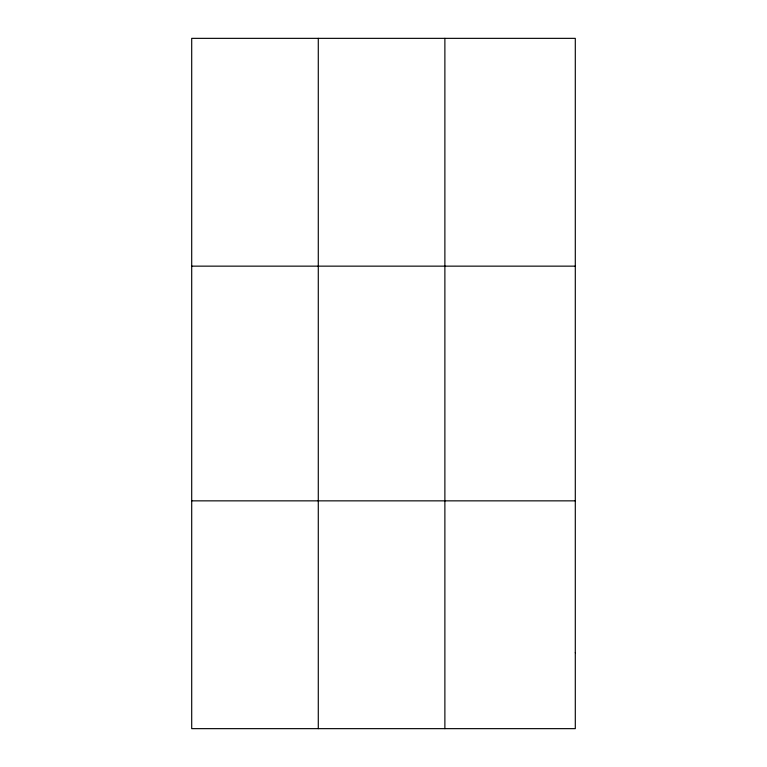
<?xml version="1.0" encoding="UTF-8"?>
<svg xmlns="http://www.w3.org/2000/svg" width="767" height="767" viewBox="0 0 767 767"><rect width="100%" height="100%" fill="white"/><g stroke="black" fill="none" stroke-linecap="round" stroke-linejoin="round"><path stroke-width="1.15" d="M318.286 38.35L318.286 728.65M444.879 38.35L444.879 728.65M191.702 266.149L575.298 266.149M191.702 500.851L575.298 500.851M575.298 652.717L575.298 728.65L191.702 728.65L191.702 38.35L575.298 38.35L575.298 652.717"/></g></svg>
